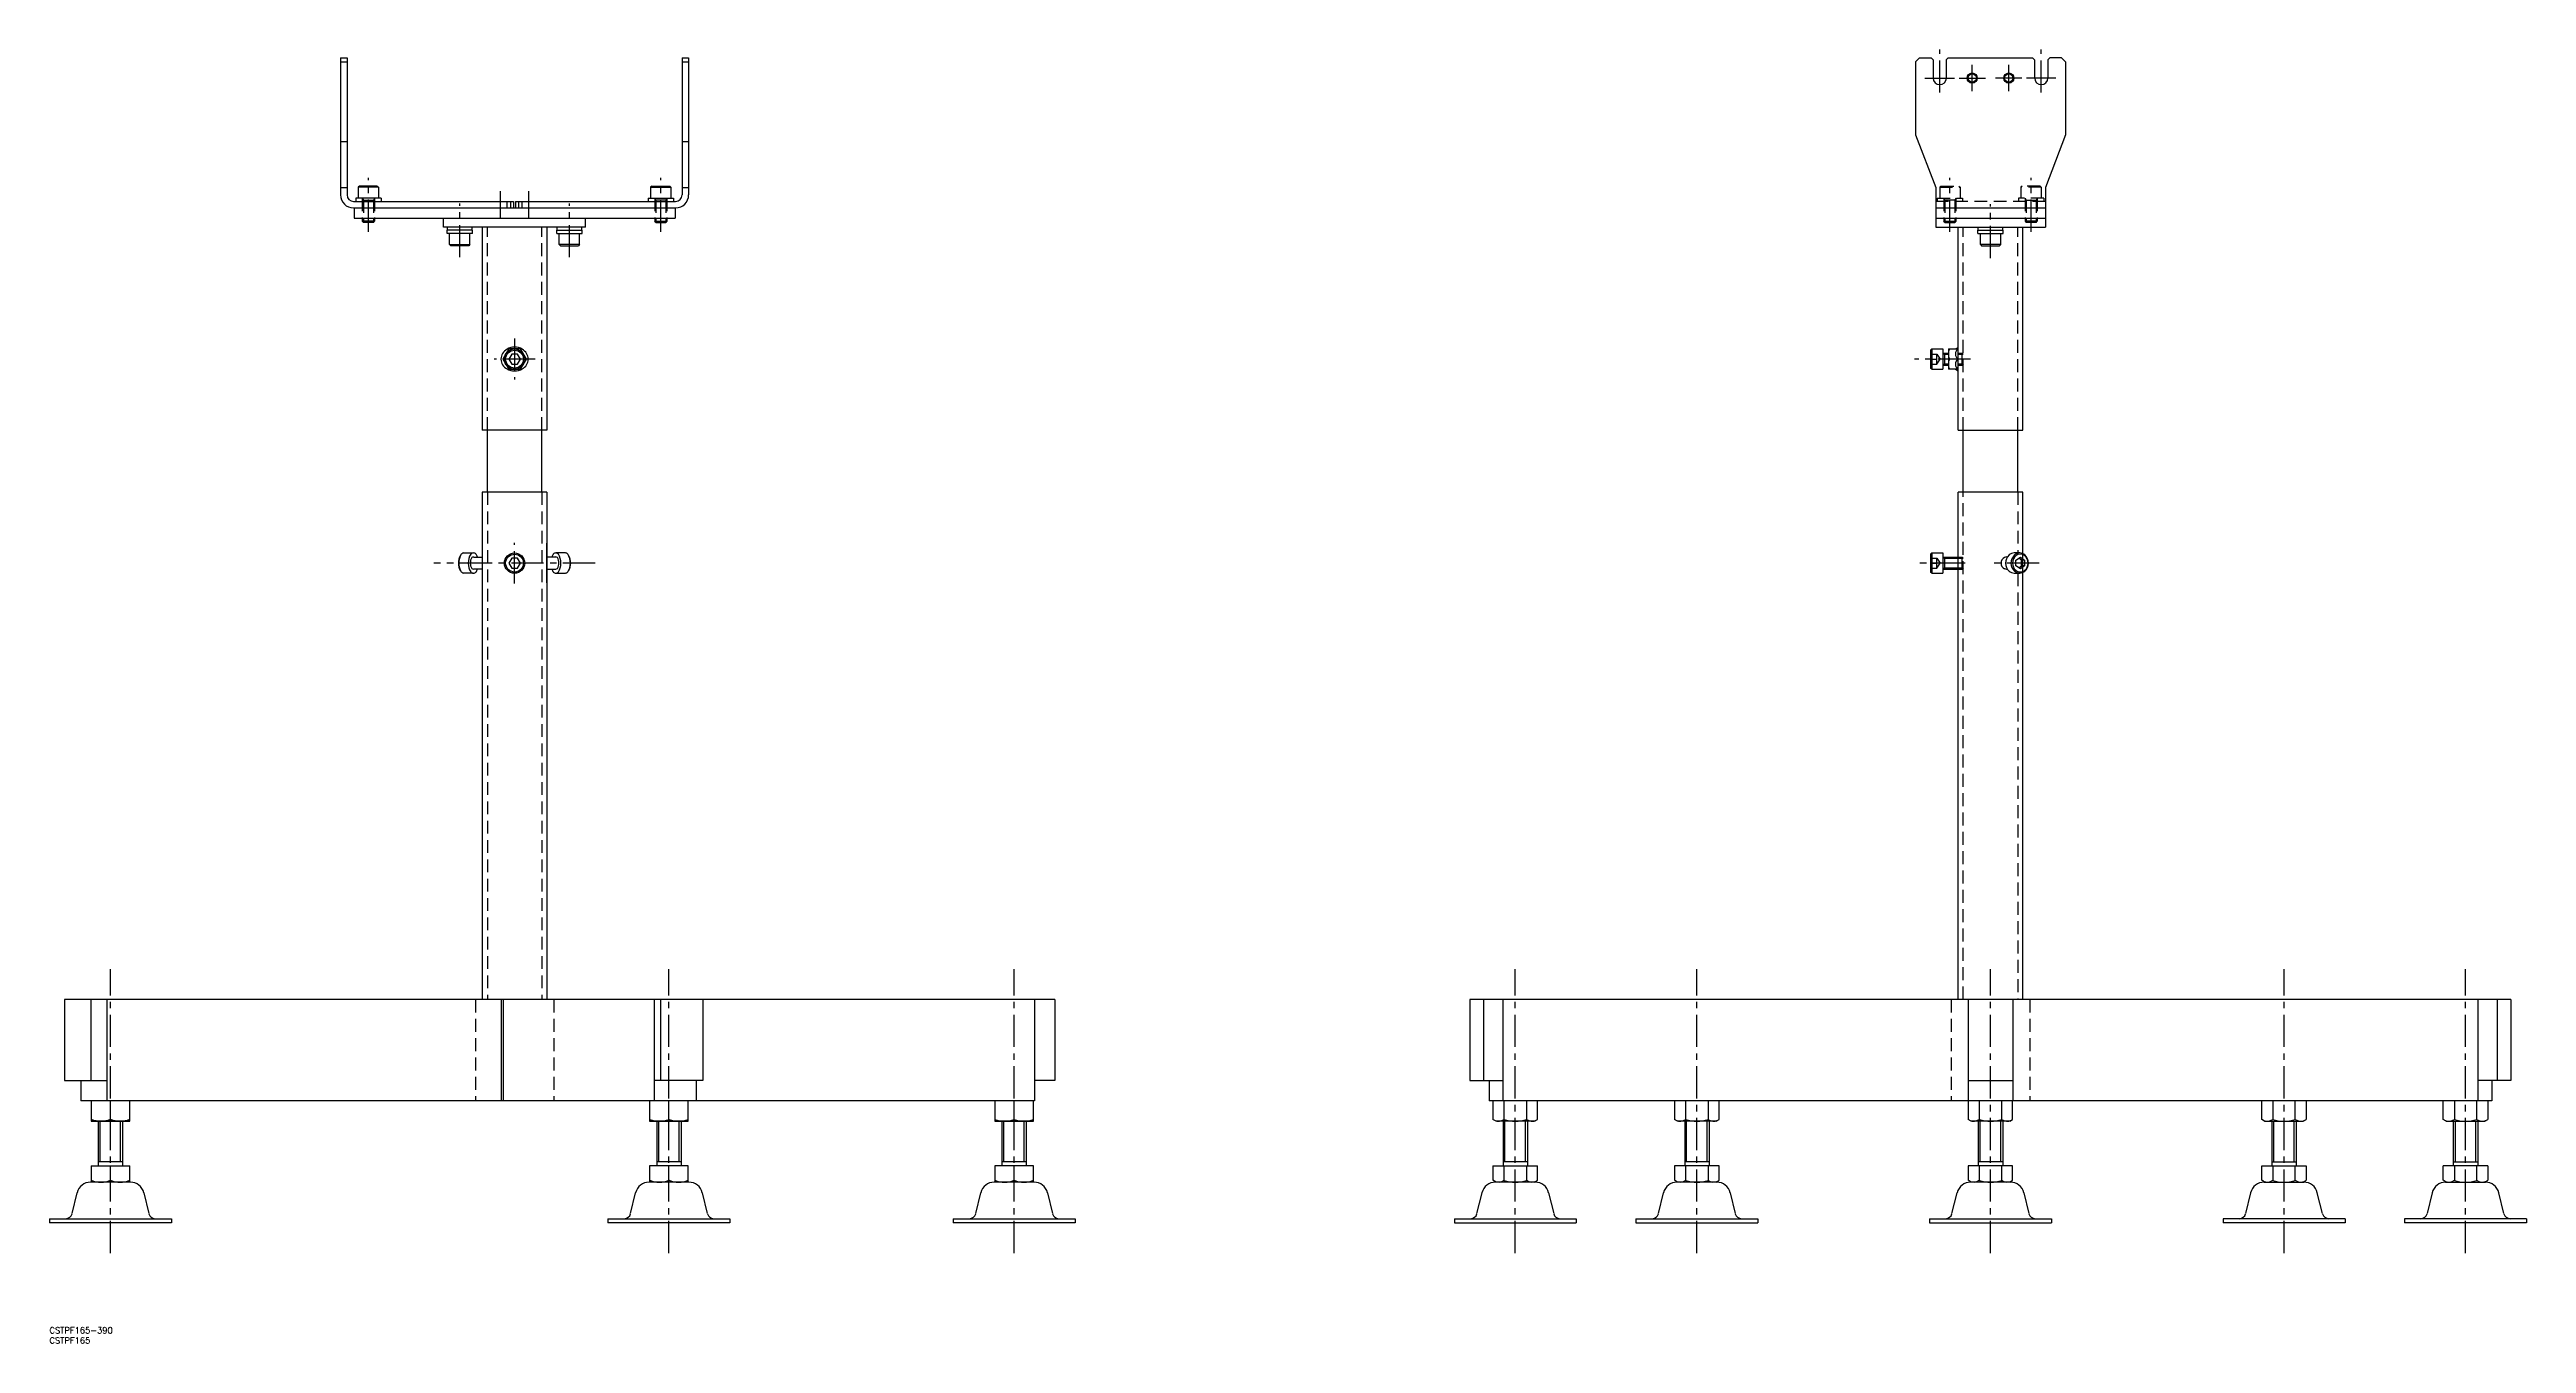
# Model space of a CAD drawing. Extents: x 0 to 1220, y -8 to 1254.
# Drawn here: x 0 to 1220, y -8 to 630 of the extents above; entities that cross this region are included whole.
import ezdxf

# ---------------------------------------------------------------- set-up
doc = ezdxf.new("R2010")
doc.units = 0
doc.header["$LTSCALE"] = 0.5
doc.linetypes.add('CENTER', pattern=[50.8, 31.75, -6.35, 6.35, -6.35])
doc.linetypes.add('DASHED', pattern=[19.05, 12.7, -6.35])
doc.layers.get('0').update_dxf_attribs({"linetype": 'CONTINUOUS'})
doc.layers.add('CENTER', color=1, linetype='CENTER')
doc.styles.get("Standard").update_dxf_attribs({"font": 'txt.shx', "height": 10, "bigfont": 'bigfont.shx'})

# ---------------------------------------------------------------- blocks, each defined once
blk = doc.blocks.new('*U101')
at = {"color": 7, "linetype": 'CONTINUOUS'}
blk.add_text('CSTPF165-390', height=3, dxfattribs=at).set_placement((0, -3))
blk = doc.blocks.new('*U102')
at = {"color": 7, "linetype": 'CONTINUOUS'}
blk.add_text('CSTPF165', height=3, dxfattribs=at).set_placement((0, -8))

msp = doc.modelspace()

# ---------------------------------------------------------------- linework, layer by layer
at = {"color": 7, "linetype": 'CONTINUOUS'}
for p, q in [((143.3, 625.5), (143.3, 557.9)), ((143.3, 625.5), (146.5, 625.5)), ((143.3, 623.5), (146.5, 623.5)), ((146.5, 625.5), (146.5, 557.9)), ((311.5, 625.5), (311.5, 557.9)), ((311.5, 625.5), (314.7, 625.5)), ((311.5, 623.5), (314.7, 623.5)), ((314.7, 625.5), (314.7, 557.9)), ((918.8, 623.5), (920.8, 625.5)), ((918.8, 623.5), (918.8, 587.5)), ((920.8, 625.5), (926.5, 625.5)), ((927.5, 624.5), (926.5, 625.5)), ((927.5, 624.5), (927.5, 615.5)), ((934, 624.5), (935, 625.5)), ((934, 624.5), (934, 615.5)), ((935, 625.5), (976.5, 625.5)), ((977.5, 624.5), (976.5, 625.5)), ((977.5, 624.5), (977.5, 615.5)), ((984, 624.5), (985, 625.5)), ((984, 624.5), (984, 615.5)), ((990.8, 625.5), (985, 625.5)), ((992.8, 623.5), (990.8, 625.5)), ((992.8, 623.5), (992.8, 587.5)), ((918.8, 587.5), (928.8, 561.5)), ((992.8, 587.5), (982.8, 561.5)), ((143.3, 584.3), (146.5, 584.3)), ((311.5, 584.3), (314.7, 584.3)), ((143.3, 561.5), (146.5, 561.5)), ((152.6, 562.3), (152, 561.7)), ((152, 561.7), (152, 556.3)), ((162, 561.7), (152, 561.7)), ((161.4, 562.3), (152.6, 562.3)), ((161.4, 562.3), (162, 561.7)), ((162, 561.7), (162, 556.3)), ((296.6, 562.3), (296, 561.7)), ((296, 561.7), (296, 556.3)), ((296, 561.7), (306, 561.7)), ((296.6, 562.3), (305.4, 562.3)), ((305.4, 562.3), (306, 561.7)), ((306, 561.7), (306, 556.3)), ((311.5, 561.5), (314.7, 561.5)), ((928.8, 561.5), (928.8, 542)), ((982.8, 561.5), (982.8, 542)), ((149.7, 554.7), (228.5, 554.7)), ((149.7, 551.5), (308.3, 551.5)), ((150, 551.5), (150, 546.5)), ((163.3, 556.3), (150.8, 556.3)), ((150.8, 556.3), (150.8, 554.7)), ((163.3, 556.3), (163.3, 554.7)), ((227, 554.7), (227, 551.5)), ((228.5, 554.7), (228.5, 551.5)), ((229.5, 554.7), (308.3, 554.7)), ((229.5, 554.7), (229.5, 551.5)), ((231, 554.7), (231, 551.5)), ((294.8, 556.3), (307.3, 556.3)), ((294.8, 556.3), (294.8, 554.7)), ((307.3, 556.3), (307.3, 554.7)), ((308, 551.5), (308, 546.5)), ((928.8, 551.5), (982.8, 551.5)), ((150, 546.5), (308, 546.5)), ((154, 546.5), (154, 544.9)), ((160, 544.9), (154, 544.9)), ((154, 544.9), (154.6, 544.3)), ((159.5, 544.3), (154.6, 544.3)), ((159.5, 544.3), (160, 544.9)), ((160, 546.5), (160, 544.9)), ((194, 542), (194, 546.5)), ((264, 542), (194, 542)), ((208.3, 540.5), (195.8, 540.5)), ((195.8, 538.9), (195.8, 540.5)), ((208.3, 538.9), (195.8, 538.9)), ((195.9, 540.5), (195.9, 542)), ((197, 533.5), (197, 538.9)), ((207, 533.5), (207, 538.9)), ((208.1, 540.5), (208.1, 542)), ((208.3, 538.9), (208.3, 540.5)), ((213.1, 542), (213.1, 442)), ((244.9, 542), (244.9, 442)), ((249.8, 540.5), (262.3, 540.5)), ((249.8, 538.9), (249.8, 540.5)), ((249.8, 538.9), (262.3, 538.9)), ((249.9, 540.5), (249.9, 542)), ((251, 533.5), (251, 538.9)), ((261, 533.5), (261, 538.9)), ((262.1, 540.5), (262.1, 542)), ((262.3, 538.9), (262.3, 540.5)), ((264, 542), (264, 546.5)), ((298, 546.5), (298, 544.9)), ((298.6, 544.3), (298, 544.9)), ((298, 544.9), (304, 544.9)), ((298.6, 544.3), (303.5, 544.3)), ((304, 544.9), (303.5, 544.3)), ((304, 546.5), (304, 544.9)), ((928.8, 546.5), (982.8, 546.5)), ((928.8, 542), (982.8, 542)), ((932.8, 546.5), (932.8, 544.9)), ((933.3, 544.3), (932.8, 544.9)), ((932.8, 544.9), (938.8, 544.9)), ((933.3, 544.3), (938.2, 544.3)), ((938.8, 544.9), (938.2, 544.3)), ((938.8, 546.5), (938.8, 544.9)), ((939.9, 442), (939.9, 542)), ((949.5, 540.5), (962, 540.5)), ((949.5, 538.9), (949.5, 540.5)), ((949.5, 538.9), (962, 538.9)), ((949.7, 540.5), (949.7, 542)), ((950.8, 533.5), (950.8, 538.9)), ((960.8, 533.5), (960.8, 538.9)), ((961.9, 540.5), (961.9, 542)), ((962, 538.9), (962, 540.5)), ((971.7, 442), (971.7, 542)), ((972.8, 546.5), (972.8, 544.9)), ((978.8, 544.9), (972.8, 544.9)), ((972.8, 544.9), (973.3, 544.3)), ((978.2, 544.3), (973.3, 544.3)), ((978.2, 544.3), (978.8, 544.9)), ((978.8, 546.5), (978.8, 544.9)), ((197, 533.5), (197.6, 532.9)), ((197, 533.5), (207, 533.5)), ((206.4, 532.9), (197.6, 532.9)), ((207, 533.5), (206.4, 532.9)), ((251, 533.5), (251.6, 532.9)), ((261, 533.5), (251, 533.5)), ((251.6, 532.9), (260.4, 532.9)), ((261, 533.5), (260.4, 532.9)), ((950.8, 533.5), (951.4, 532.9)), ((960.8, 533.5), (950.8, 533.5)), ((951.4, 532.9), (960.2, 532.9)), ((960.8, 533.5), (960.2, 532.9)), ((226.1, 482), (223.2, 477)), ((223.2, 477), (226.1, 472)), ((231.9, 482), (226.1, 482)), ((227.6, 479.5), (226.1, 477)), ((226.1, 477), (227.6, 474.5)), ((230.5, 479.5), (227.6, 479.5)), ((231.9, 477), (230.5, 479.5)), ((230.5, 474.5), (231.9, 477)), ((234.8, 477), (231.9, 482)), ((231.9, 472), (234.8, 477)), ((926.9, 482), (926.3, 481.4)), ((926.3, 481.4), (926.3, 472.6)), ((926.9, 482), (926.9, 472)), ((926.9, 482), (932.3, 482)), ((932.3, 482), (932.3, 472)), ((932.3, 480), (935.1, 480)), ((933.2, 480), (933.2, 474)), ((935.1, 482), (935.1, 472)), ((935.1, 482), (939.9, 482)), ((939.9, 477), (935.5, 477)), ((938.5, 482), (939.9, 482.8)), ((226.1, 472), (231.9, 472)), ((227.6, 474.5), (230.5, 474.5)), ((926.9, 472), (926.3, 472.6)), ((926.9, 472), (932.3, 472)), ((932.3, 474), (935.1, 474)), ((939.9, 472), (935.1, 472)), ((938.5, 472), (939.9, 471.3)), ((244.9, 442), (213.1, 442)), ((215.6, 411.5), (215.6, 442)), ((242.5, 411.5), (242.5, 442)), ((939.9, 442), (971.7, 442)), ((942.3, 411.5), (942.3, 442)), ((969.2, 411.5), (969.2, 442)), ((213.1, 411.5), (213.1, 161.5)), ((244.9, 411.5), (213.1, 411.5)), ((244.9, 411.5), (244.9, 161.5)), ((971.7, 411.5), (939.9, 411.5)), ((939.9, 161.5), (939.9, 411.5)), ((971.7, 161.5), (971.7, 411.5)), ((204, 381.5), (208.6, 381.5)), ((208.7, 379.5), (213.1, 379.5)), ((227.6, 379), (226.1, 376.5)), ((230.5, 379), (227.6, 379)), ((231.9, 376.5), (230.5, 379)), ((244.9, 366.7), (244.9, 386.4)), ((249.3, 379.5), (244.9, 379.5)), ((254, 381.5), (249.4, 381.5)), ((926.9, 381.5), (926.3, 380.9)), ((926.3, 380.9), (926.3, 372.1)), ((926.9, 381.5), (926.9, 371.5)), ((926.9, 381.5), (932.3, 381.5)), ((932.3, 381.5), (932.3, 371.5)), ((932.3, 379.5), (939.9, 379.5)), ((933.2, 379.5), (933.2, 373.5)), ((964, 379.5), (963.7, 379.5)), ((970.2, 381.5), (967.5, 381.5)), ((968.3, 378), (970.5, 379.4)), ((971.1, 378), (969.7, 378.9)), ((970.5, 379.4), (972.6, 378)), ((208.6, 371.5), (204, 371.5)), ((213.1, 373.5), (208.7, 373.5)), ((226.1, 376.5), (227.6, 374)), ((227.6, 374), (230.5, 374)), ((230.5, 374), (231.9, 376.5)), ((244.9, 373.5), (249.3, 373.5)), ((249.4, 371.5), (254, 371.5)), ((926.9, 371.5), (926.3, 372.1)), ((926.9, 371.5), (932.3, 371.5)), ((932.3, 373.5), (939.9, 373.5)), ((963.7, 373.5), (964, 373.5)), ((967.5, 371.5), (970.2, 371.5)), ((968.3, 375.1), (968.3, 378)), ((970.5, 373.7), (968.3, 375.1)), ((969.7, 374.2), (971.1, 375.1)), ((972.6, 375.1), (970.5, 373.7)), ((972.6, 378), (971.1, 378)), ((971.1, 375.1), (971.1, 378)), ((972.6, 375.1), (971.1, 375.1)), ((972.6, 378), (972.6, 375.1)), ((7.4, 161.5), (7.4, 121.5)), ((495, 161.5), (7.4, 161.5)), ((20.3, 161.5), (20.3, 121.5)), ((28.4, 111.5), (28.4, 161.5)), ((222.6, 111.5), (222.6, 161.5)), ((223.5, 111.5), (223.5, 161.5)), ((297.7, 161.5), (297.7, 111.5)), ((300.8, 161.5), (300.8, 121.5)), ((321.7, 161.5), (321.7, 121.5)), ((485, 161.5), (485, 111.5)), ((495, 161.5), (495, 121.5)), ((699.4, 161.5), (699.4, 121.5)), ((1212.1, 161.5), (699.4, 161.5)), ((706.2, 161.5), (706.2, 121.5)), ((715.7, 161.5), (715.7, 111.5)), ((944.8, 161.5), (944.8, 111.5)), ((966.8, 161.5), (966.8, 111.5)), ((1195.8, 161.5), (1195.8, 111.5)), ((1205.3, 161.5), (1205.3, 121.5)), ((1212.1, 161.5), (1212.1, 121.5)), ((7.4, 121.5), (28.4, 121.5)), ((15.4, 121.5), (15.4, 111.5)), ((485, 111.5), (15.4, 111.5)), ((20.5, 111.6), (20.5, 101.6)), ((30, 102.5), (30, 111.5)), ((39.5, 101.6), (39.5, 111.6)), ((295.5, 111.5), (295.5, 101.5)), ((321.7, 121.5), (297.7, 121.5)), ((305, 102.4), (305, 111.5)), ((314.5, 101.5), (314.5, 111.5)), ((318.6, 111.5), (318.6, 121.5)), ((465.5, 111.5), (465.5, 101.5)), ((475, 102.4), (475, 111.5)), ((484.5, 101.5), (484.5, 111.5)), ((495, 121.5), (485, 121.5)), ((699.4, 121.5), (715.7, 121.5)), ((708.9, 121.5), (708.9, 111.5)), ((1202.6, 111.5), (708.9, 111.5)), ((710.8, 111.5), (710.8, 102.4)), ((716.3, 102.4), (716.3, 111.5)), ((727.3, 111.5), (727.3, 102.4)), ((732.8, 102.4), (732.8, 111.5)), ((800.2, 111.5), (800.2, 102.4)), ((805.7, 102.4), (805.7, 111.5)), ((816.7, 111.5), (816.7, 102.4)), ((822.1, 102.4), (822.1, 111.5)), ((944.8, 121.5), (966.8, 121.5)), ((944.8, 111.5), (944.8, 102.4)), ((950.3, 102.4), (950.3, 111.5)), ((961.2, 111.5), (961.2, 102.4)), ((966.7, 102.4), (966.7, 111.5)), ((1089.4, 102.4), (1089.4, 111.5)), ((1094.9, 111.5), (1094.9, 102.4)), ((1105.8, 102.4), (1105.8, 111.5)), ((1111.3, 111.5), (1111.3, 102.4)), ((1178.7, 102.4), (1178.7, 111.5)), ((1184.2, 111.5), (1184.2, 102.4)), ((1195.2, 102.4), (1195.2, 111.5)), ((1212.1, 121.5), (1195.8, 121.5)), ((1200.7, 111.5), (1200.7, 102.4)), ((1202.6, 121.5), (1202.6, 111.5)), ((39.5, 101.6), (20.5, 101.6)), ((20.5, 101.6), (30, 101.6)), ((24, 101.5), (24, 79.5)), ((30, 101.6), (39.5, 101.6)), ((36, 101.5), (36, 79.5)), ((314.5, 101.5), (295.5, 101.5)), ((295.5, 101.5), (305, 101.5)), ((299, 101.5), (299, 79.5)), ((305, 101.5), (314.5, 101.5)), ((311, 101.5), (311, 79.5)), ((484.5, 101.5), (465.5, 101.5)), ((465.5, 101.5), (475, 101.5)), ((469, 101.5), (469, 79.5)), ((469, 98.3), (469, 98.3)), ((475, 101.5), (484.5, 101.5)), ((481, 101.5), (481, 79.5)), ((712.3, 101.5), (710.8, 102.4)), ((731.3, 101.5), (712.3, 101.5)), ((715.8, 101.5), (715.8, 79.5)), ((727.8, 101.5), (727.8, 79.5)), ((731.3, 101.5), (732.8, 102.4)), ((801.7, 101.5), (800.2, 102.4)), ((820.7, 101.5), (801.7, 101.5)), ((805.2, 101.5), (805.2, 79.5)), ((817.2, 101.5), (817.2, 79.5)), ((820.7, 101.5), (822.1, 102.4)), ((946.3, 101.5), (944.8, 102.4)), ((965.3, 101.5), (946.3, 101.5)), ((949.8, 101.5), (949.8, 79.5)), ((961.8, 101.5), (961.8, 79.5)), ((965.3, 101.5), (966.7, 102.4)), ((1090.8, 101.5), (1089.4, 102.4)), ((1090.8, 101.5), (1109.8, 101.5)), ((1094.3, 101.5), (1094.3, 79.5)), ((1106.3, 101.5), (1106.3, 79.5)), ((1109.8, 101.5), (1111.3, 102.4)), ((1180.2, 101.5), (1178.7, 102.4)), ((1180.2, 101.5), (1199.2, 101.5)), ((1183.7, 101.5), (1183.7, 79.5)), ((1195.7, 101.5), (1195.7, 79.5)), ((1199.2, 101.5), (1200.7, 102.4)), ((299, 92), (299, 92)), ((469, 92), (469, 92)), ((20.5, 79.5), (20.5, 71.5)), ((20.5, 79.5), (39.5, 79.5)), ((36, 81.5), (24, 81.5)), ((30, 72.4), (30, 79.5)), ((39.5, 71.5), (39.5, 79.5)), ((295.5, 79.5), (295.5, 71.5)), ((314.5, 79.5), (295.5, 79.5)), ((311, 81.5), (299, 81.5)), ((305, 72.4), (305, 79.5)), ((314.5, 71.5), (314.5, 79.5)), ((465.5, 79.5), (465.5, 71.5)), ((484.5, 79.5), (465.5, 79.5)), ((481, 81.5), (469, 81.5)), ((475, 72.4), (475, 79.5)), ((484.5, 71.5), (484.5, 79.5)), ((710.8, 79.5), (710.8, 72.4)), ((710.8, 79.5), (732.8, 79.5)), ((727.8, 81.5), (715.8, 81.5)), ((716.3, 72.4), (716.3, 79.5)), ((727.3, 79.5), (727.3, 72.4)), ((732.8, 72.4), (732.8, 79.5)), ((800.2, 79.5), (800.2, 72.4)), ((822.1, 79.5), (800.2, 79.5)), ((817.2, 81.5), (805.2, 81.5)), ((805.7, 72.4), (805.7, 79.5)), ((816.7, 79.5), (816.7, 72.4)), ((822.1, 72.4), (822.1, 79.5)), ((944.8, 79.5), (944.8, 72.4)), ((966.7, 79.5), (944.8, 79.5)), ((961.8, 81.5), (949.8, 81.5)), ((950.3, 72.4), (950.3, 79.5)), ((961.2, 79.5), (961.2, 72.4)), ((966.7, 72.4), (966.7, 79.5)), ((1089.4, 72.4), (1089.4, 79.5)), ((1089.4, 79.5), (1111.3, 79.5)), ((1094.3, 81.5), (1106.3, 81.5)), ((1094.9, 79.5), (1094.9, 72.4)), ((1105.8, 72.4), (1105.8, 79.5)), ((1111.3, 79.5), (1111.3, 72.4)), ((1178.7, 72.4), (1178.7, 79.5)), ((1200.7, 79.5), (1178.7, 79.5)), ((1183.7, 81.5), (1195.7, 81.5)), ((1184.2, 79.5), (1184.2, 72.4)), ((1195.2, 72.4), (1195.2, 79.5)), ((1200.7, 79.5), (1200.7, 72.4)), ((11.1, 56), (13.6, 66.3)), ((39.8, 71.5), (20.2, 71.5)), ((46.4, 66.3), (48.9, 56)), ((286.1, 56), (288.6, 66.3)), ((314.8, 71.5), (295.2, 71.5)), ((321.4, 66.3), (323.9, 56)), ((456.1, 56), (458.6, 66.3)), ((484.8, 71.5), (465.2, 71.5)), ((491.4, 66.3), (493.9, 56)), ((702.9, 56), (705.4, 66.3)), ((712.3, 71.5), (710.8, 72.4)), ((731.6, 71.5), (712, 71.5)), ((731.3, 71.5), (732.8, 72.4)), ((738.2, 66.3), (740.7, 56)), ((792.3, 56), (794.8, 66.3)), ((801.7, 71.5), (800.2, 72.4)), ((821, 71.5), (801.4, 71.5)), ((820.7, 71.5), (822.1, 72.4)), ((827.6, 66.3), (830.1, 56)), ((936.8, 56), (939.4, 66.3)), ((946.3, 71.5), (944.8, 72.4)), ((965.6, 71.5), (946, 71.5)), ((965.3, 71.5), (966.7, 72.4)), ((972.2, 66.3), (974.7, 56)), ((1083.9, 66.3), (1081.4, 56)), ((1090.8, 71.5), (1089.4, 72.4)), ((1090.5, 71.5), (1110.1, 71.5)), ((1109.8, 71.5), (1111.3, 72.4)), ((1119.2, 56), (1116.7, 66.3)), ((1173.3, 66.3), (1170.8, 56)), ((1180.2, 71.5), (1178.7, 72.4)), ((1179.9, 71.5), (1199.5, 71.5)), ((1199.2, 71.5), (1200.7, 72.4)), ((1208.6, 56), (1206.1, 66.3)), ((0, 53.5), (60, 53.5)), ((0, 53.5), (0, 51.5)), ((60, 51.5), (0, 51.5)), ((60, 53.5), (60, 51.5)), ((275, 53.5), (335, 53.5)), ((275, 53.5), (275, 51.5)), ((335, 51.5), (275, 51.5)), ((335, 53.5), (335, 51.5)), ((445, 53.5), (505, 53.5)), ((445, 53.5), (445, 51.5)), ((505, 51.5), (445, 51.5)), ((505, 53.5), (505, 51.5)), ((691.8, 53.5), (751.8, 53.5)), ((691.8, 53.5), (691.8, 51.5)), ((691.8, 51.5), (751.8, 51.5)), ((751.8, 53.5), (751.8, 51.5)), ((781.2, 53.5), (841.2, 53.5)), ((781.2, 53.5), (781.2, 51.5)), ((781.2, 51.5), (841.2, 51.5)), ((841.2, 53.5), (841.2, 51.5)), ((925.8, 53.5), (985.8, 53.5)), ((925.8, 53.5), (925.8, 51.5)), ((925.8, 51.5), (985.8, 51.5)), ((985.8, 53.5), (985.8, 51.5)), ((1130.4, 53.5), (1070.4, 53.5)), ((1070.4, 53.5), (1070.4, 51.5)), ((1130.4, 51.5), (1070.4, 51.5)), ((1130.4, 53.5), (1130.4, 51.5)), ((1219.7, 53.5), (1159.7, 53.5)), ((1159.7, 53.5), (1159.7, 51.5)), ((1219.7, 51.5), (1159.7, 51.5)), ((1219.7, 53.5), (1219.7, 51.5))]:
    msp.add_line(p, q, dxfattribs=at)
at = {"color": 3, "linetype": 'DASHED'}
for p, q in [((931.4, 562.3), (930.8, 561.7)), ((930.8, 561.7), (930.8, 556.3)), ((930.8, 561.7), (940.8, 561.7)), ((931.4, 562.3), (940.2, 562.3)), ((940.2, 562.3), (940.8, 561.7)), ((940.8, 561.7), (940.8, 556.3)), ((971.4, 562.3), (970.8, 561.7)), ((970.8, 561.7), (970.8, 556.3)), ((980.8, 561.7), (970.8, 561.7)), ((980.2, 562.3), (971.4, 562.3)), ((980.2, 562.3), (980.8, 561.7)), ((980.8, 561.7), (980.8, 556.3)), ((154, 556.3), (154, 546.5)), ((154, 556.3), (154.6, 555.4)), ((154, 555.4), (160, 555.4)), ((154.6, 555.4), (154.6, 546.5)), ((160, 556.3), (159.5, 555.4)), ((159.5, 555.4), (159.5, 546.5)), ((160, 556.3), (160, 546.5)), ((225.3, 551.5), (225.3, 554.7)), ((232.8, 551.5), (232.8, 554.7)), ((298, 556.3), (298, 546.5)), ((298, 556.3), (298.6, 555.4)), ((304, 555.4), (298, 555.4)), ((298.6, 555.4), (298.6, 546.5)), ((304, 556.3), (303.5, 555.4)), ((303.5, 555.4), (303.5, 546.5)), ((304, 556.3), (304, 546.5)), ((982.8, 554.7), (928.8, 554.7)), ((929.5, 556.3), (942, 556.3)), ((929.5, 556.3), (929.5, 554.7)), ((932.8, 556.3), (932.8, 546.5)), ((932.8, 556.3), (933.3, 555.4)), ((938.8, 555.4), (932.8, 555.4)), ((933.3, 555.4), (933.3, 546.5)), ((938.8, 556.3), (938.2, 555.4)), ((938.2, 555.4), (938.2, 546.5)), ((938.8, 556.3), (938.8, 546.5)), ((942, 556.3), (942, 554.7)), ((982, 556.3), (969.5, 556.3)), ((969.5, 556.3), (969.5, 554.7)), ((972.8, 556.3), (972.8, 546.5)), ((972.8, 556.3), (973.3, 555.4)), ((972.8, 555.4), (978.8, 555.4)), ((973.3, 555.4), (973.3, 546.5)), ((978.8, 556.3), (978.2, 555.4)), ((978.2, 555.4), (978.2, 546.5)), ((978.8, 556.3), (978.8, 546.5)), ((982, 556.3), (982, 554.7)), ((215.6, 442), (215.6, 542)), ((242.5, 442), (242.5, 542)), ((942.3, 442), (942.3, 542)), ((969.2, 442), (969.2, 542)), ((926.3, 479.5), (929.3, 479.5)), ((926.3, 477), (929.3, 477)), ((929.3, 479.5), (931, 477)), ((929.3, 474.5), (929.3, 479.5)), ((929.3, 474.5), (931, 477)), ((939.9, 480), (941.8, 480)), ((939.9, 479.5), (942.3, 479.5)), ((941.8, 474), (941.8, 480)), ((942.3, 479.5), (941.8, 480)), ((926.3, 474.5), (929.3, 474.5)), ((939.9, 474.6), (942.3, 474.6)), ((939.9, 474), (941.8, 474)), ((942.3, 474.6), (941.8, 474)), ((215.6, 411.5), (215.6, 161.5)), ((242.5, 411.5), (242.5, 161.5)), ((942.3, 161.5), (942.3, 411.5)), ((969.2, 411.5), (969.2, 381.5)), ((926.3, 379), (929.3, 379)), ((929.3, 379), (931, 376.5)), ((929.3, 374), (929.3, 379)), ((939.9, 379.5), (941.8, 379.5)), ((939.9, 379), (942.3, 379)), ((941.8, 373.5), (941.8, 379.5)), ((942.3, 379), (941.8, 379.5)), ((926.3, 376.5), (929.3, 376.5)), ((926.3, 374), (929.3, 374)), ((929.3, 374), (931, 376.5)), ((939.9, 374.1), (942.3, 374.1)), ((939.9, 373.5), (941.8, 373.5)), ((942.3, 374.1), (941.8, 373.5)), ((969.2, 371.5), (969.2, 161.5)), ((209.7, 161.5), (209.7, 111.5)), ((248.4, 161.5), (248.4, 111.5)), ((936.4, 161.5), (936.4, 111.5)), ((975.1, 161.5), (975.1, 111.5))]:
    msp.add_line(p, q, dxfattribs=at)
at = {"color": 3, "linetype": 'CONTINUOUS'}
for p, q in [((154.6, 546.5), (154.6, 544.3)), ((159.5, 546.5), (159.5, 544.3)), ((298.6, 546.5), (298.6, 544.3)), ((303.5, 546.5), (303.5, 544.3)), ((933.3, 546.5), (933.3, 544.3)), ((938.2, 546.5), (938.2, 544.3)), ((973.3, 546.5), (973.3, 544.3)), ((978.2, 546.5), (978.2, 544.3)), ((932.3, 480), (933.2, 479.5)), ((933.2, 479.5), (935.1, 479.5)), ((932.3, 474), (933.2, 474.6)), ((933.2, 474.6), (935.1, 474.6)), ((932.3, 379.5), (933.2, 379)), ((933.2, 379), (939.9, 379)), ((932.3, 373.5), (933.2, 374.1)), ((933.2, 374.1), (939.9, 374.1)), ((24.9, 81.5), (24.9, 101.5)), ((35, 81.5), (35, 101.5)), ((300, 81.5), (300, 101.5)), ((310.1, 81.5), (310.1, 101.5)), ((469.9, 81.5), (469.9, 101.5)), ((480, 81.5), (480, 101.5)), ((716.7, 81.5), (716.7, 101.5)), ((726.8, 81.5), (726.8, 101.5)), ((806.1, 81.5), (806.1, 101.5)), ((816.2, 81.5), (816.2, 101.5)), ((950.7, 81.5), (950.7, 101.5)), ((960.8, 81.5), (960.8, 101.5)), ((1095.3, 81.5), (1095.3, 101.5)), ((1105.4, 81.5), (1105.4, 101.5)), ((1184.7, 81.5), (1184.7, 101.5)), ((1194.8, 81.5), (1194.8, 101.5))]:
    msp.add_line(p, q, dxfattribs=at)
for centre in [(946.8, 615.5), (964.8, 615.5)]:
    msp.add_circle(centre, 2.5, dxfattribs=at)
at = {"color": 7, "linetype": 'CONTINUOUS'}
for centre, radius in [((946.8, 615.5), 2.07), ((964.8, 615.5), 2.07), ((229, 477), 5), ((229, 477), 4.4), ((229, 376.5), 5), ((229, 376.5), 4.4)]:
    msp.add_circle(centre, radius, dxfattribs=at)
for centre, radius, start, end in [((930.8, 615.5), 3.25, 180, 0), ((980.8, 615.5), 3.25, 180, 0), ((149.7, 557.9), 6.4, 180, 270), ((149.7, 557.9), 3.2, 180, 270), ((308.3, 557.9), 3.2, 270, 0), ((308.3, 557.9), 6.4, 270, 0), ((227.7, 477), 5.41, 116.4678, 243.5322), ((229, 475.6), 7.35, 59.5267, 120.4733), ((230.3, 477), 5.41, 296.4678, 63.5322), ((942.3, 479.5), 7.22, 159.7438, 200.2562), ((942.3, 474.5), 7.22, 159.7438, 200.2562), ((941.5, 479.5), 3, 123.6257, 236.3743), ((941.5, 474.5), 3, 123.6257, 236.3743), ((229, 478.5), 7.32, 239.3643, 300.6357), ((208.7, 376.5), 7.38, 148.5055, 211.4945), ((209.9, 376.5), 8.39, 148.5055, 211.4945), ((203.5, 379.5), 1.41, 132.1122, 142.1031), ((204, 379.9), 1.6, 90, 142.1031), ((214.6, 376.5), 8.42, 148.6801, 211.3199), ((212.5, 376.5), 5.33, 149.6572, 210.3428), ((208.7, 379.9), 1.6, 38.3104, 142.3243), ((208.7, 378.4), 1.12, 90, 133.6045), ((202.9, 376.5), 8.36, 21.0342, 31.7093), ((255.2, 376.5), 8.36, 148.2907, 158.9658), ((249.3, 379.9), 1.6, 37.6757, 141.6896), ((249.3, 378.4), 1.12, 46.3955, 90), ((245.5, 376.5), 5.33, 329.6572, 30.3428), ((243.4, 376.5), 8.42, 328.6801, 31.3199), ((254, 379.9), 1.6, 37.8969, 90), ((248.1, 376.5), 8.39, 328.5055, 31.4945), ((254.5, 379.5), 1.41, 37.8969, 47.8878), ((249.3, 376.5), 7.38, 328.5055, 31.4945), ((964.1, 376.5), 3.12, 117.7119, 242.2881), ((963.7, 377), 2.53, 90, 115.0585), ((968.6, 376.5), 5.43, 132.5395, 227.4605), ((967.5, 377.7), 3.81, 90, 132.4964), ((971.3, 376.5), 5.43, 132.5395, 227.4605), ((971.4, 376.5), 4.78, 129.5549, 230.4451), ((970.2, 377.7), 3.81, 47.5036, 132.4964), ((970.5, 377.6), 3.36, 48.4941, 131.5059), ((969.5, 376.5), 4.78, 309.5549, 50.4451), ((969.1, 376.5), 5.43, 312.5395, 47.4605), ((203.5, 373.6), 1.41, 217.8969, 227.8878), ((204, 373.2), 1.6, 217.8969, 270), ((208.7, 373.1), 1.6, 217.6757, 321.6896), ((208.7, 374.7), 1.12, 226.3955, 270), ((202.9, 376.5), 8.36, 328.2907, 338.9658), ((255.2, 376.5), 8.36, 201.0342, 211.7093), ((249.3, 373.1), 1.6, 218.3104, 322.3243), ((249.3, 374.7), 1.12, 270, 313.6045), ((254, 373.2), 1.6, 270, 322.1031), ((254.5, 373.6), 1.41, 312.1122, 322.1031), ((963.7, 376.1), 2.53, 244.9415, 270), ((967.5, 375.4), 3.81, 227.5036, 270), ((970.2, 375.4), 3.81, 227.5036, 312.4964), ((970.5, 375.5), 3.36, 224.586, 315.414), ((25.3, 114.6), 13, 248.5646, 291.4354), ((34.8, 114.6), 13, 248.5646, 291.4354), ((300.3, 114.5), 13, 248.5646, 291.4354), ((309.8, 114.5), 13, 248.5646, 291.4354), ((470.3, 114.5), 13, 248.5646, 291.4354), ((479.8, 114.5), 13, 248.5646, 291.4354), ((713.6, 106.4), 4.86, 244.3842, 304.3842), ((721.8, 119.7), 18.2, 252.412, 287.588), ((730, 106.4), 4.86, 235.6158, 295.6158), ((803, 106.4), 4.86, 244.3842, 304.3842), ((811.2, 119.7), 18.2, 252.412, 287.588), ((819.4, 106.4), 4.86, 235.6158, 295.6158), ((947.5, 106.4), 4.86, 244.3842, 304.3842), ((955.8, 119.7), 18.2, 252.412, 287.588), ((964, 106.4), 4.86, 235.6158, 295.6158), ((1092.1, 106.4), 4.86, 244.3842, 304.3842), ((1100.3, 119.7), 18.2, 252.412, 287.588), ((1108.6, 106.4), 4.86, 235.6158, 295.6158), ((1181.5, 106.4), 4.86, 244.3842, 304.3842), ((1189.7, 119.7), 18.2, 252.412, 287.588), ((1197.9, 106.4), 4.86, 235.6158, 295.6158), ((20.2, 64.7), 6.8, 90, 166.414), ((25.3, 84.5), 13, 248.5646, 291.4354), ((34.8, 84.5), 13, 248.5646, 291.4354), ((39.8, 64.7), 6.8, 13.586, 90), ((295.2, 64.7), 6.8, 90, 166.414), ((300.3, 84.5), 13, 248.5646, 291.4354), ((309.8, 84.5), 13, 248.5646, 291.4354), ((314.8, 64.7), 6.8, 13.586, 90), ((465.2, 64.7), 6.8, 90, 166.414), ((470.3, 84.5), 13, 248.5646, 291.4354), ((479.8, 84.5), 13, 248.5646, 291.4354), ((484.8, 64.7), 6.8, 13.586, 90), ((712, 64.7), 6.8, 90, 166.414), ((713.6, 76.4), 4.86, 244.3842, 304.3842), ((721.8, 89.7), 18.2, 252.412, 287.588), ((730, 76.4), 4.86, 235.6158, 295.6158), ((731.6, 64.7), 6.8, 13.586, 90), ((801.4, 64.7), 6.8, 90, 166.414), ((803, 76.4), 4.86, 244.3842, 304.3842), ((811.2, 89.7), 18.2, 252.412, 287.588), ((819.4, 76.4), 4.86, 235.6158, 295.6158), ((821, 64.7), 6.8, 13.586, 90), ((946, 64.7), 6.8, 90, 166.414), ((947.5, 76.4), 4.86, 244.3842, 304.3842), ((955.8, 89.7), 18.2, 252.412, 287.588), ((964, 76.4), 4.86, 235.6158, 295.6158), ((965.6, 64.7), 6.8, 13.586, 90), ((1090.5, 64.7), 6.8, 90, 166.414), ((1092.1, 76.4), 4.86, 244.3842, 304.3842), ((1100.3, 89.7), 18.2, 252.412, 287.588), ((1108.6, 76.4), 4.86, 235.6158, 295.6158), ((1110.1, 64.7), 6.8, 13.586, 90), ((1179.9, 64.7), 6.8, 90, 166.414), ((1181.5, 76.4), 4.86, 244.3842, 304.3842), ((1189.7, 89.7), 18.2, 252.412, 287.588), ((1197.9, 76.4), 4.86, 235.6158, 295.6158), ((1199.5, 64.7), 6.8, 13.586, 90), ((8, 56.7), 3.2, 270, 346.414), ((52, 56.7), 3.2, 193.586, 270), ((283, 56.7), 3.2, 270, 346.414), ((327.1, 56.7), 3.2, 193.586, 270), ((453, 56.7), 3.2, 270, 346.414), ((497, 56.7), 3.2, 193.586, 270), ((699.8, 56.7), 3.2, 270, 346.414), ((743.8, 56.7), 3.2, 193.586, 270), ((789.2, 56.7), 3.2, 270, 346.414), ((833.2, 56.7), 3.2, 193.586, 270), ((933.7, 56.7), 3.2, 270, 346.414), ((977.8, 56.7), 3.2, 193.586, 270), ((1078.3, 56.7), 3.2, 270, 346.414), ((1122.4, 56.7), 3.2, 193.586, 270), ((1167.7, 56.7), 3.2, 270, 346.414), ((1211.7, 56.7), 3.2, 193.586, 270)]:
    msp.add_arc(centre, radius, start, end, dxfattribs=at)
at = {"layer": 'CENTER', "color": 1, "linetype": 'CENTER'}
for p, q in [((930.8, 608.3), (930.8, 629.5)), ((980.8, 608.3), (980.8, 629.5)), ((923.5, 615.5), (938, 615.5)), ((940.3, 615.5), (953.3, 615.5)), ((946.8, 609), (946.8, 622)), ((971.3, 615.5), (958.3, 615.5)), ((964.8, 609), (964.8, 622)), ((988, 615.5), (973.5, 615.5)), ((157, 539.8), (157, 566.3)), ((301, 539.8), (301, 566.3)), ((935.8, 539.8), (935.8, 566.3)), ((975.8, 539.8), (975.8, 566.3)), ((202, 527.2), (202, 553.7)), ((222, 546.5), (222, 559.7)), ((236, 546.5), (236, 559.7)), ((256, 527.2), (256, 553.7)), ((955.8, 526.8), (955.8, 553.3)), ((239.1, 477), (219, 477)), ((229, 487.1), (229, 467)), ((945.9, 477), (918.4, 477)), ((229, 366.5), (229, 386.5)), ((268.7, 376.5), (189.3, 376.5)), ((943.3, 376.5), (920.8, 376.5)), ((979.7, 376.5), (957.6, 376.5)), ((30, 36.5), (30, 176.5)), ((305, 36.5), (305, 176.5)), ((475, 36.5), (475, 176.5)), ((721.8, 36.5), (721.8, 176.5)), ((811.2, 36.5), (811.2, 176.5)), ((955.8, 36.5), (955.8, 176.5)), ((1100.4, 36.5), (1100.4, 176.5)), ((1189.7, 36.5), (1189.7, 176.5))]:
    msp.add_line(p, q, dxfattribs=at)

# ---------------------------------------------------------------- block references
at = {"color": 7, "linetype": 'CONTINUOUS'}
for name in ['*U101', '*U102']:
    msp.add_blockref(name, (0, 0), dxfattribs=at)

doc.saveas('drawing.dxf')
